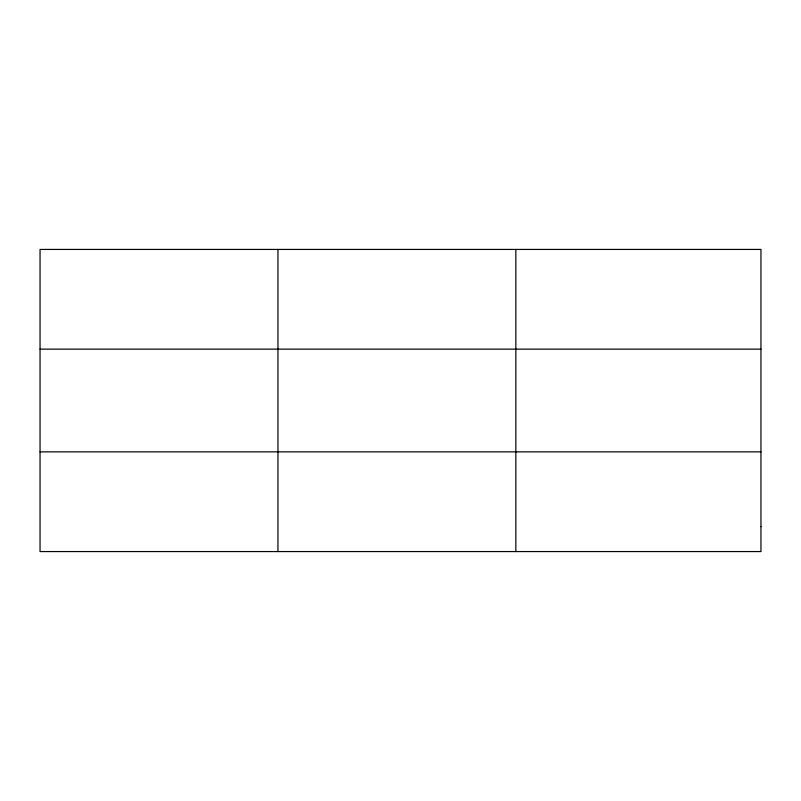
<?xml version="1.0" encoding="UTF-8"?>
<svg xmlns="http://www.w3.org/2000/svg" width="801" height="801" viewBox="0 0 801 801"><rect width="100%" height="100%" fill="white"/><g stroke="black" fill="none" stroke-linecap="round" stroke-linejoin="round"><path stroke-width="1.2" d="M277.947 551.569L277.947 249.431M515.844 551.569L515.844 249.431M40.05 349.136L760.95 349.136M40.05 451.864L760.95 451.864M760.95 526.637L760.95 551.569L40.05 551.569L40.05 249.431L760.95 249.431L760.95 526.637"/></g></svg>
